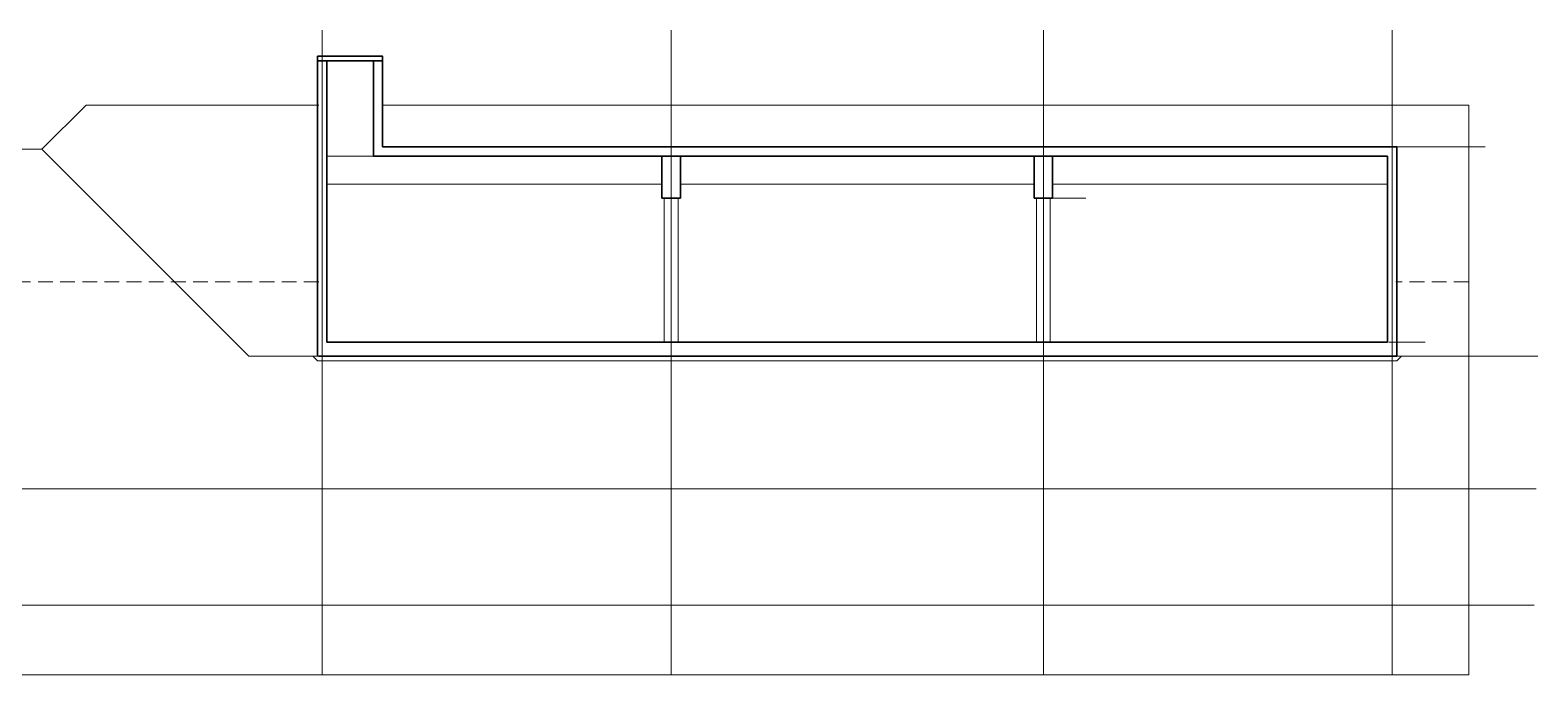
# Model space of a CAD drawing. Header units: millimetres. Extents: x -1960873 to -640355, y 7839719 to 16131025.
# Drawn here: x -863657 to -831252, y 7993868 to 8007728 of the extents above; entities that cross this region are included whole.
import ezdxf

# ---------------------------------------------------------------- set-up
doc = ezdxf.new("R2010")
doc.units = ezdxf.units.MM
doc.linetypes.add('DASHDOT_axis', pattern=[24, 20, -1.5, 1, -1.5])
doc.linetypes.add('HIDDEN2', pattern=[4.7625, 3.175, -1.5875])
doc.layers.get('0').update_dxf_attribs({"lineweight": 15})

msp = doc.modelspace()

# ---------------------------------------------------------------- linework, layer by layer
at = {"lineweight": 35, "transparency": 33554687}
for p, q in [((-857480.5, 8007068), (-857480.5, 8000718)), ((-857280.5, 8007068), (-857280.5, 8001018)), ((-856280.5, 8007068), (-856280.5, 8005018)), ((-856080.5, 8007068), (-856080.5, 8005218)), ((-856280.5, 8005018), (-834480.5, 8005018)), ((-856080.5, 8005218), (-834280.5, 8005218)), ((-850080.5, 8004118), (-850080.5, 8005018)), ((-849680.5, 8004118), (-849680.5, 8005018)), ((-842080.5, 8004118), (-842080.5, 8005018)), ((-841680.5, 8004118), (-841680.5, 8005018)), ((-834480.5, 8005018), (-834480.5, 8001018)), ((-834280.5, 8005218), (-834280.5, 8000718)), ((-850080.5, 8004118), (-849680.5, 8004118)), ((-842080.5, 8004118), (-841680.5, 8004118)), ((-834480.5, 8001018), (-857280.5, 8001018)), ((-834280.5, 8000718), (-857455.5, 8000718))]:
    msp.add_line(p, q, dxfattribs=at)
at = {"transparency": 33554687}
for p, q in [((-857455.5, 8007068), (-857305.5, 8007068)), ((-856305.5, 8007068), (-856155.5, 8007068)), ((-863405.5, 8005168), (-862455.5, 8006118)), ((-857455.5, 8006118), (-862455.5, 8006118)), ((-856080.5, 8006118), (-832739.1, 8006118)), ((-832739.1, 8006118), (-832739.1, 7993868)), ((-863405.5, 8005168), (-867060.4, 8005168)), ((-858955.5, 8000718), (-863405.5, 8005168)), ((-856280.5, 8005018), (-857280.5, 8005018)), ((-857280.5, 8004418), (-850080.5, 8004418)), ((-849680.5, 8004418), (-842080.5, 8004418)), ((-841680.5, 8004418), (-834480.5, 8004418)), ((-850030.5, 8004118), (-850030.5, 8001018)), ((-849730.5, 8004118), (-849730.5, 8001018)), ((-842030.5, 8004118), (-842030.5, 8001018)), ((-841730.5, 8004118), (-841730.5, 8001018)), ((-857455.5, 8000718), (-858955.5, 8000718)), ((-857480.5, 8000618), (-857580.5, 8000718)), ((-834280.5, 8000618), (-857480.5, 8000618)), ((-834305.5, 8000718), (-832739.1, 8000718)), ((-834280.5, 8000618), (-834180.5, 8000718)), ((-832739.1, 7997868), (-867060.4, 7997868)), ((-832739.1, 7995368), (-867060.4, 7995368)), ((-832739.1, 7993868), (-867060.4, 7993868))]:
    msp.add_line(p, q, dxfattribs=at)
at = {"linetype": 'HIDDEN2', "ltscale": 100, "transparency": 33554687}
for p, q in [((-857455.5, 8002318), (-867060.4, 8002318)), ((-832739.1, 8002318), (-834305.5, 8002318))]:
    msp.add_line(p, q, dxfattribs=at)
at = {"linetype": 'DASHDOT_axis', "transparency": 33554687}
for points in [[(-857380.5, 8007727.8), (-857380.5, 7993868)], [(-849880.5, 8007727.8), (-849880.5, 7993868)], [(-841880.5, 8007727.8), (-841880.5, 7993868)], [(-834380.5, 8007727.8), (-834380.5, 7993868)]]:
    msp.add_lwpolyline(points, dxfattribs=at)
at = {"lineweight": 35, "transparency": 33554687}
msp.add_lwpolyline([(-857480.5, 8007168), (-856080.5, 8007168), (-856080.5, 8007068), (-857480.5, 8007068)], close=True, dxfattribs=at)
at = {"transparency": 33554687, "const_width": 12}
msp.add_lwpolyline([(-863405.5, 8005168), (-862455.5, 8006118), (-857480.5, 8006118)], dxfattribs=at)
at = {"transparency": 33554687}
for points in [[(-862505.5, 8006118), (-862505.5, 8006118)], [(-834305.5, 8005218), (-832384.6, 8005218)], [(-842166.8, 8004418), (-843185.6, 8004418)], [(-841680.5, 8004118), (-840965.3, 8004118)], [(-834455.5, 8001018), (-833674.3, 8001018)], [(-834305.5, 8000718), (-831252.3, 8000718)], [(-867060.4, 7997868), (-831285.6, 7997868)], [(-832739.1, 7995368), (-831331.2, 7995368)], [(-832739.1, 7993868), (-832739.1, 7993868)]]:
    msp.add_lwpolyline(points, dxfattribs=at)

doc.saveas('drawing.dxf')
